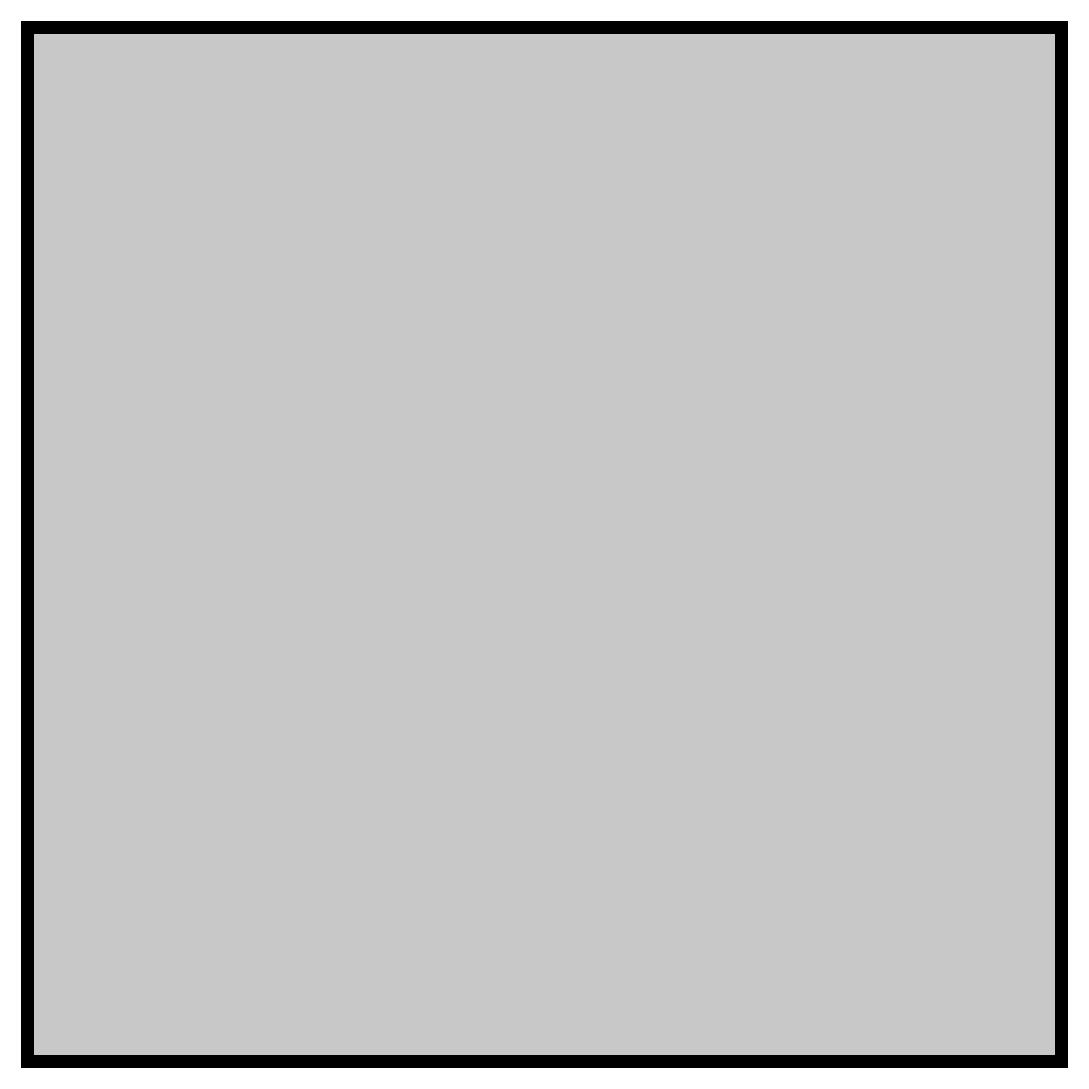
# Model space of a CAD drawing. Extents: x 0.045 to 0.843, y 0.045 to 0.843.
import ezdxf

# ---------------------------------------------------------------- set-up
doc = ezdxf.new("R2010")
doc.units = 0
doc.header["$LTSCALE"] = 0.166667
doc.layers.add('FOREGROUND', color=7, linetype='CONTINUOUS')

msp = doc.modelspace()

# ---------------------------------------------------------------- linework, layer by layer
at = {"layer": 'FOREGROUND', "linetype": 'CONTINUOUS', "const_width": 0.01}
msp.add_lwpolyline([(0.05, 0.05), (0.838333, 0.05), (0.838333, 0.838333), (0.05, 0.838333)], close=True, dxfattribs=at)
at = {"layer": 'FOREGROUND', "color": 7}
msp.add_solid([(0.05, 0.05), (0.838333, 0.05), (0.05, 0.838333), (0.838333, 0.838333)], dxfattribs=at)

doc.saveas('drawing.dxf')
